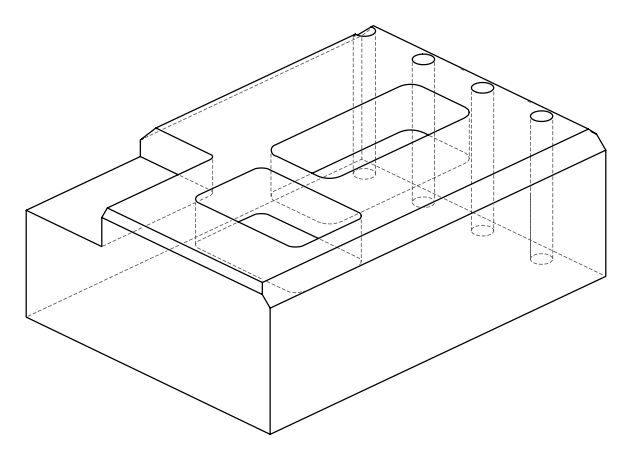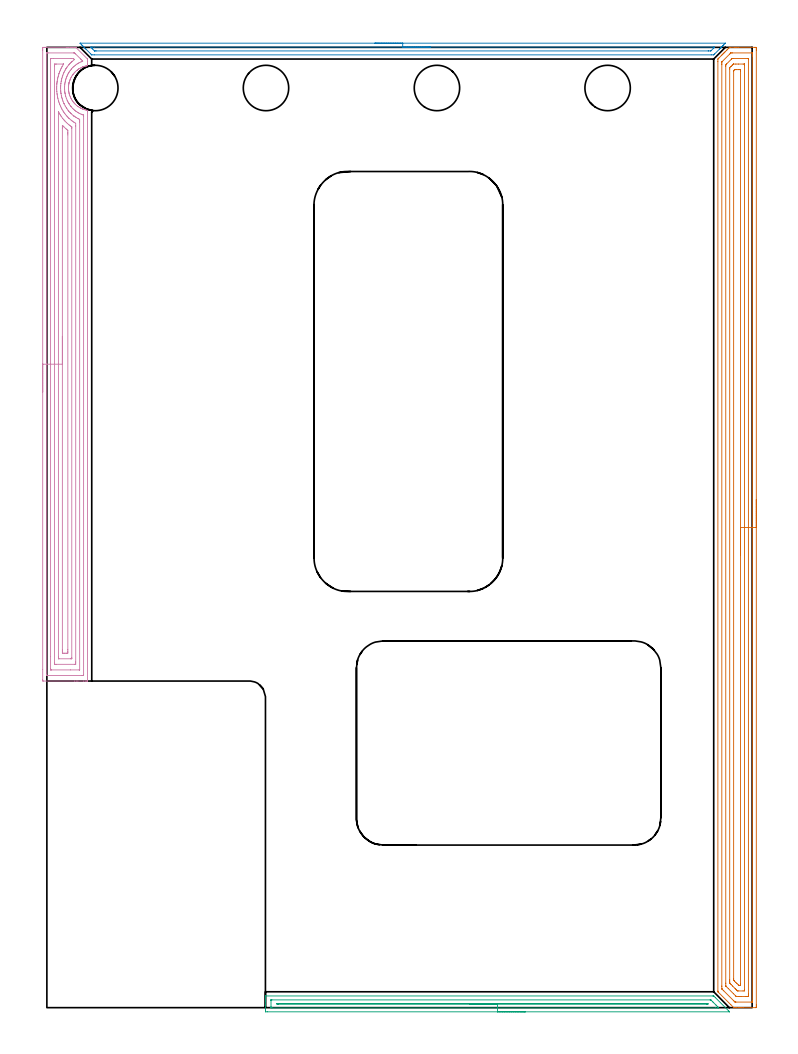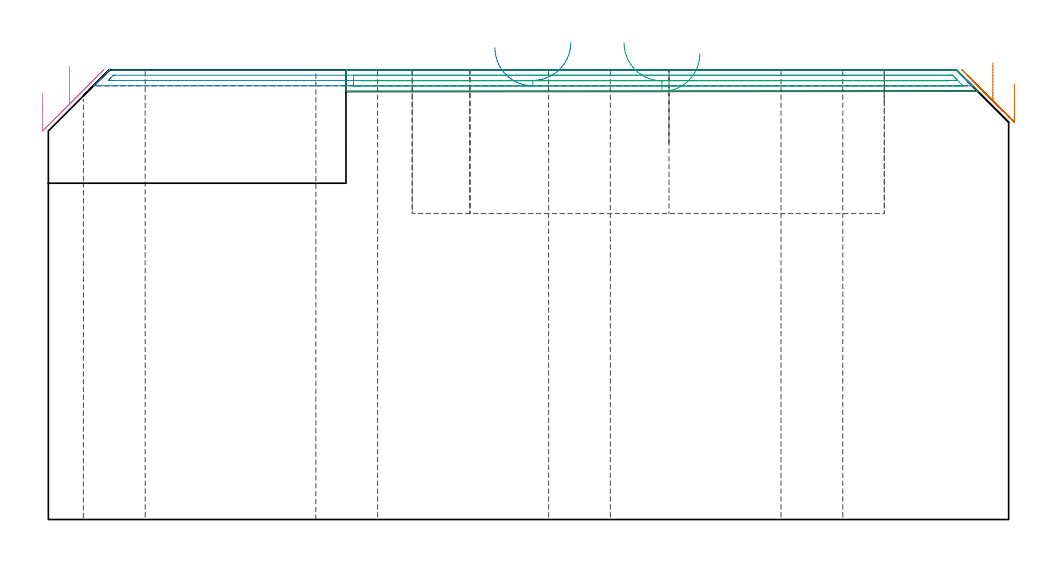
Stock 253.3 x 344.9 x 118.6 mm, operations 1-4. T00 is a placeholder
(PLAN: 23 operations, 15 tool changes, 106.5 min)
(1 AREA_MILL | FG_CHAMFER_SURFACE | UGT0205_001 | 14.01 min | 32848 mm3)
(2 AREA_MILL_1 | FG_CHAMFER_SURFACE_1 | UGT0205_001 | 3.81 min | 2048 mm3)
(3 AREA_MILL_2 | FG_CHAMFER_SURFACE_2 | UGT0205_001 | 4.07 min | 2706 mm3)
(4 AREA_MILL_3 | FG_CHAMFER_SURFACE_3 | UGT0205_001 | 11.02 min | 30409 mm3)
(5 MILL_CORNER_NOTCH_RECTANGULAR | CORNER_NOTCH_RECTANGULAR | NXT0201_013 | Follow Part, ap 2.5, ae 75% | 36.91 min | 274109 mm3)
(6 MILL_RECTANGULAR_POCKET | POCKET_RECTANGULAR_STRAIGHT | NXT0201_012 | Follow Part, ap 4, ae 75% | 13.84 min | 300688 mm3)
(7 MILL_RECTANGULAR_POCKET_1 | POCKET_RECTANGULAR_STRAIGHT_1 | NXT0201_012 | Follow Part, ap 4, ae 75% | 18.07 min | 382254 mm3)
(8 SPOT_DRILL | STEP1HOLE | NXT0321_9005460120000 | 0.03 min | 24 mm3)
(9 SPOT_DRILL_1 | STEP1HOLE_1 | NXT0321_9005460120000 | 0.03 min | 34 mm3)
(10 SPOT_DRILL_2 | STEP1HOLE_2 | NXT0321_9005460120000 | 0.03 min | 19 mm3)
(11 SPOT_DRILL_3 | STEP1HOLE_3 | NXT0321_9005460120000 | 0.03 min | 17 mm3)
(12 DRILL_BLIND_HOLE_INTO_CENTER | STEP1HOLE | UGT0301_219 | 0.07 min | 1171 mm3)
(13 GUN_DRILL_THROUGH_HOLE | STEP1HOLE | UGT0307_007 | 0.59 min | 8203 mm3)
(14 DRILL_TO_ENLARGE_THROUGH_HOLE | STEP1HOLE | UGT0301_287 | 0.51 min | 15105 mm3)
(15 DRILL_BLIND_HOLE_INTO_CENTER_1 | STEP1HOLE_1 | UGT0301_219 | 0.07 min | 1241 mm3)
(16 GUN_DRILL_THROUGH_HOLE_1 | STEP1HOLE_1 | UGT0307_007 | 0.59 min | 8144 mm3)
(17 DRILL_TO_ENLARGE_THROUGH_HOLE_1 | STEP1HOLE_1 | UGT0301_287 | 0.51 min | 15338 mm3)
(18 DRILL_BLIND_HOLE_INTO_CENTER_2 | STEP1HOLE_2 | UGT0301_219 | 0.07 min | 1222 mm3)
(19 GUN_DRILL_THROUGH_HOLE_2 | STEP1HOLE_2 | UGT0307_007 | 0.59 min | 8164 mm3)
(20 DRILL_TO_ENLARGE_THROUGH_HOLE_2 | STEP1HOLE_2 | UGT0301_287 | 0.51 min | 15328 mm3)
(21 DRILL_BLIND_HOLE_INTO_CENTER_3 | STEP1HOLE_3 | UGT0301_219 | 0.07 min | 1217 mm3)
(22 GUN_DRILL_THROUGH_HOLE_3 | STEP1HOLE_3 | UGT0307_007 | 0.59 min | 8161 mm3)
(23 DRILL_TO_ENLARGE_THROUGH_HOLE_3 | STEP1HOLE_3 | UGT0301_287 | 0.51 min | 15305 mm3)
(TOOL UGT0205_001 | Chamfer Mill 20 x 3 x 45 deg. | D20 FL50 Z2)
(TOOL NXT0201_013 | ENDMILL 10mm | D10 FL30 Z4)
(TOOL NXT0201_012 | ENDMILL 16mm [2P460-1600-NA 1630] | D16 FL38 Z6)
(TOOL NXT0321_9005460120000 | NC Spot Drill, 142deg, 12mm, Carbide, Uncoated | D12 PA142 FL30 Z2)
(TOOL UGT0301_219 | Twist Drill 10.7 mm | D10.7 PA118 FL90 Z2)
(TOOL UGT0307_007 | Gun Drill 10 mm | D10 PA130 FL24 Z1)
(TOOL UGT0301_287 | Twist Drill 16.3 mm | D16.3 PA118 FL125 Z2)
(OP 1 AREA_MILL)
G17 G21 G94 G90
T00 M6
G54
G17 G0 G90 X254.8 Y182.45 S1061 M3
G43 Z128.6 H0
Z114.8
G94 G1 Y182.412 Z113.928 F250.
Y182.298 Z113.063
Y182.109 Z112.212
Y181.847 Z111.38
Y181.513 Z110.574
Y181.11 Z109.8
Y180.642 Z109.064
Y180.11 Z108.372
Y179.521 Z107.729
Y178.878 Z107.14
Y178.186 Z106.608
Y177.45 Z106.14
Y176.676 Z105.737
Y175.87 Z105.403
Y175.038 Z105.141
Y174.187 Z104.952
Y173.322 Z104.838
Y172.45 Z104.8
Y1.148
X254.799 Y0.609 Z104.801
X254.797 Y0.259 Z104.802
X254.793 Y0.01 Z104.804
X254.454 Y0. Z105.143
X250.085 Z109.51
X249.529 Z110.068
X249.211 Z110.385
X248.655 Z110.942
X248.337 Z111.258
X247.701 Z111.898
X247.225 Z112.375
X246.704 Y0.001 Z112.893
X246.696 Y0.003 Z112.9
X245.644 Y1.055 Z113.954
X241.134 Y5.565 Z118.464
X241.104 Y5.595 Z118.494
X241.006 Y5.698 Z118.592
X241. Y5.965 Z118.6
Y339.828
X241.007 Y340.7 Z118.593
X241.024 Y340.721 Z118.576
X241.346 Y341.047 Z118.251
X242.22 Y341.922 Z117.376
X242.359 Y342.06 Z117.239
X242.515 Y342.216 Z117.083
X242.657 Y342.359 Z116.939
X242.805 Y342.506 Z116.793
X242.942 Y342.644 Z116.655
X243.094 Y342.796 Z116.501
X243.251 Y342.952 Z116.347
X243.37 Y343.071 Z116.227
X243.531 Y343.233 Z116.064
X244.057 Y343.757 Z115.543
X244.293 Y343.994 Z115.305
X244.404 Y344.106 Z115.192
X244.841 Y344.542 Z114.758
X244.989 Y344.69 Z114.61
X245.187 Y344.886 Z114.41
X245.205 Y344.899 Z114.392
X245.278 Y344.9 Z114.321
X245.298 Z114.301
X246.907 Z112.689
X247.463 Z112.133
X247.781 Z111.816
X248.337 Z111.257
X254.176 Z105.421
X254.454 Y344.896 Z105.143
X254.793 Y344.89 Z104.804
X254.796 Y344.641 Z104.802
X254.799 Y344.291 Z104.801
X254.8 Y343.938 Z104.8
Y172.45
X253.386 Z106.214
X253.385 Y2.593 Z106.215
X253.384 Y2.394 Z106.216
X253.38 Y2.048 Z106.22
X253.379 Y2.013 Z106.221
X253.323 Y2.009 Z106.277
X253.221 Y2.004 Z106.379
X253.092 Y2.001 Z106.508
X247.463 Z112.137
X247.335 Y2.002 Z112.265
X247.232 Y2.006 Z112.368
X247.165 Y2.01 Z112.435
X247.117 Y2.045 Z112.483
X246.757 Y2.394 Z112.843
X243.094 Y6.056 Z116.506
X242.697 Y6.453 Z116.903
X242.497 Y6.656 Z117.103
X242.448 Y6.709 Z117.152
X242.426 Y6.736 Z117.174
X242.421 Y6.76 Z117.179
X242.419 Y6.857 Z117.181
X242.415 Y7.551 Z117.185
X242.414 Y7.75 Z117.186
X242.415 Y338.736 Z117.185
X242.416 Y338.935 Z117.184
X242.42 Y339.623 Z117.18
X242.429 Y339.667 Z117.171
X242.46 Y339.701 Z117.14
X242.579 Y339.828 Z117.021
X245.256 Y342.506 Z114.344
X245.489 Y342.737 Z114.111
X245.566 Y342.81 Z114.034
X245.628 Y342.866 Z113.972
X245.669 Y342.89 Z113.931
X245.715 Y342.892 Z113.885
X246.204 Y342.899 Z113.396
X253.196 Z106.404
X253.337 Y342.893 Z106.263
X253.364 Y342.89 Z106.236
X253.379 Y342.882 Z106.221
X253.381 Y342.851 Z106.219
X253.384 Y342.706 Z106.216
X253.385 Y342.506 Z106.215
X253.386 Y341.812 Z106.214
Y172.45
X251.972 Z107.628
X251.971 Y4.93 Z107.629
X251.967 Y4.179 Z107.633
X251.966 Y4.044 Z107.634
X251.959 Y4.01 Z107.641
X251.92 Y4.007 Z107.68
X251.833 Y4.004 Z107.767
X251.134 Y4. Z108.466
X250.959 Z108.641
X249.386 Z110.214
X248.512 Z111.088
X248.337 Y4.002 Z111.263
X247.629 Y4.01 Z111.971
X247.463 Y4.144 Z112.137
X247.422 Y4.179 Z112.178
X246.589 Y5.01 Z113.011
X244.742 Y6.857 Z114.858
X243.967 Y7.637 Z115.633
X243.858 Y7.75 Z115.742
X243.835 Y7.79 Z115.765
X243.833 Y7.822 Z115.767
X243.83 Y7.89 Z115.77
X243.829 Y8.643 Z115.771
X243.828 Y8.785 Z115.772
X243.829 Y338.184 Z115.771
X243.831 Y338.326 Z115.769
X243.836 Y338.606 Z115.764
X243.967 Y338.758 Z115.633
X244.052 Y338.849 Z115.548
X244.135 Y338.935 Z115.465
X245.817 Y340.617 Z113.783
X245.922 Y340.721 Z113.678
X246.059 Y340.848 Z113.541
X246.123 Y340.89 Z113.477
X246.238 Y340.894 Z113.362
X246.415 Y340.899 Z113.185
X251.833 Z107.767
X251.891 Y340.898 Z107.709
X251.937 Y340.894 Z107.663
X251.963 Y340.89 Z107.637
X251.965 Y340.861 Z107.635
X251.969 Y340.721 Z107.631
X251.971 Y340.579 Z107.629
X251.972 Y172.45 Z107.628
X250.557 Z109.043
Y6.375
X250.556 Y6.214 Z109.044
X250.553 Y6.085 Z109.047
X250.55 Y6.01 Z109.05
X250.05 Y6. Z109.55
X248.302 Y6.001 Z111.298
X248.094 Y6.01 Z111.506
X248.026 Y6.035 Z111.574
X247.894 Y6.161 Z111.706
X247.725 Y6.327 Z111.875
X247.463 Y6.586 Z112.137
X247.191 Y6.857 Z112.409
X246.298 Y7.75 Z113.302
X245.715 Y8.334 Z113.885
X245.41 Y8.643 Z114.19
X245.304 Y8.757 Z114.296
X245.25 Y8.828 Z114.35
X245.248 Y8.885 Z114.352
X245.245 Y9.124 Z114.355
X245.243 Y9.535 Z114.357
Y10.018
Y337.15
X245.245 Y337.391 Z114.355
X245.247 Y337.511 Z114.353
X245.25 Y337.569 Z114.35
X245.267 Y337.607 Z114.333
X245.691 Y338.043 Z113.909
X245.703 Y338.055 Z113.897
X246.145 Y338.496 Z113.455
X246.294 Y338.645 Z113.306
X246.414 Y338.762 Z113.186
X246.494 Y338.838 Z113.106
X246.54 Y338.879 Z113.06
X246.589 Y338.891 Z113.011
X246.627 Y338.897 Z112.973
X247.463 Y338.9 Z112.137
X248.337 Z111.263
X250.119 Z109.481
X250.497 Y338.893 Z109.103
X250.542 Y338.89 Z109.058
X250.551 Y338.883 Z109.049
X250.553 Y338.869 Z109.047
X250.556 Y338.817 Z109.044
X250.557 Y338.768 Z109.043
Y338.452
Y172.45
X249.143 Z110.457
Y8.643
X249.141 Y8.231 Z110.459
X249.138 Y8.027 Z110.462
X249.136 Y8.01 Z110.464
X249.111 Y8.006 Z110.489
X249.056 Y8.002 Z110.544
X248.966 Y8.001 Z110.634
X248.652 Y8.009 Z110.948
X248.495 Y8.015 Z111.105
X248.337 Y8.168 Z111.263
X247.856 Y8.643 Z111.744
X247.463 Y9.035 Z112.137
X246.964 Y9.535 Z112.636
X246.794 Y9.712 Z112.806
X246.664 Y9.849 Z112.936
X246.662 Y9.948 Z112.938
X246.657 Y10.359 Z112.943
Y336.188
X246.658 Y336.257 Z112.942
X246.664 Y336.462 Z112.936
X246.669 Y336.559 Z112.931
X246.733 Y336.626 Z112.867
X246.919 Y336.813 Z112.681
X246.996 Y336.886 Z112.604
X247.149 Y336.891 Z112.451
X247.463 Y336.898 Z112.137
X247.708 Y336.9 Z111.892
X248.337 Z111.263
X248.582 Z111.018
X249.049 Y336.897 Z110.551
X249.097 Y336.895 Z110.503
X249.128 Y336.891 Z110.472
X249.136 Y336.863 Z110.464
X249.139 Y336.686 Z110.461
X249.143 Y336.327 Z110.457
Y336.257
Y172.45
Y171.578 Z110.495
Y170.714 Z110.609
Y169.862 Z110.798
Y169.03 Z111.06
Y168.224 Z111.394
Y167.45 Z111.797
Y166.714 Z112.265
Y166.022 Z112.796
Y165.379 Z113.386
Y164.79 Z114.029
Y164.258 Z114.721
Y163.79 Z115.457
Y163.387 Z116.231
Y163.053 Z117.037
Y162.791 Z117.869
Y162.602 Z118.72
Y162.488 Z119.585
Y162.45 Z120.457
G0 Z128.6
M5
M2
(OP 2 AREA_MILL_1)
G17 G21 G94 G90
T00 M6
G54
G17 G0 G90 X117.8 Y346.4 S1061 M3
G43 Z128.6 H0
Z124.4
G94 G1 X117.838 Z123.528 F250.
X117.952 Z122.664
X118.141 Z121.812
X118.403 Z120.98
X118.737 Z120.174
X119.14 Z119.4
X119.608 Z118.664
X120.14 Z117.972
X120.729 Z117.329
X121.372 Z116.74
X122.064 Z116.208
X122.8 Z115.74
X123.574 Z115.337
X124.38 Z115.003
X125.212 Z114.741
X126.063 Z114.552
X126.928 Z114.438
X127.8 Z114.4
X243.674 Y346.399 Z114.399
X243.683 Y346.394 Z114.403
X243.674 Y346.377 Z114.421
X243.528 Y346.227 Z114.572
X243.078 Y345.777 Z115.021
X242.914 Y345.611 Z115.183
X242.754 Y345.453 Z115.345
X242.631 Y345.33 Z115.468
X242.477 Y345.174 Z115.621
X242.326 Y345.025 Z115.772
X242.184 Y344.883 Z115.915
X242.039 Y344.737 Z116.058
X241.898 Y344.597 Z116.2
X241.738 Y344.437 Z116.361
X241.602 Y344.3 Z116.496
X239.852 Y342.551 Z118.246
X239.503 Y342.205 Z118.595
X239.5 Y342.204 Z118.596
X238.61 Y342.2 Z118.6
X16.99
X16.183 Y342.203 Z118.597
X16.1 Y342.204 Z118.596
X16.096 Y342.205 Z118.595
X15.748 Y342.551 Z118.246
X15.65 Y342.649 Z118.148
X13.998 Y344.3 Z116.496
X13.862 Y344.437 Z116.361
X13.702 Y344.597 Z116.2
X13.561 Y344.737 Z116.058
X13.416 Y344.883 Z115.914
X13.274 Y345.025 Z115.773
X13.123 Y345.174 Z115.621
X12.969 Y345.33 Z115.468
X12.846 Y345.453 Z115.345
X12.686 Y345.611 Z115.183
X12.522 Y345.777 Z115.021
X12.418 Y345.881 Z114.917
X12.075 Y346.224 Z114.574
X11.989 Y346.309 Z114.486
X11.91 Y346.389 Z114.403
X11.987 Y346.396 Z114.401
X12.03 Y346.399
X127.8 Y346.4 Z114.4
Y344.986 Z115.814
X239.317 Y344.985 Z115.815
X239.503
X239.7 Y344.982 Z115.818
X239.816 Y344.979 Z115.821
X239.762 Y344.921 Z115.879
X239.607 Y344.759 Z116.041
X239.503 Y344.653 Z116.147
X239.325 Y344.475 Z116.325
X238.61 Y343.761 Z117.039
X238.491 Y343.65 Z117.15
X238.46 Y343.622 Z117.178
X238.412 Y343.62 Z117.18
X237.716 Y343.615 Z117.185
X237.523 Y343.614 Z117.186
X17.691
X17.341 Y343.616 Z117.184
X17.166 Y343.619 Z117.181
X17.148 Y343.621 Z117.179
X17.126 Y343.636 Z117.164
X17.073 Y343.682 Z117.118
X16.99 Y343.76 Z117.04
X16.45 Y344.3 Z116.5
X16.096 Y344.656 Z116.144
X15.829 Y344.933 Z115.867
X15.798 Y344.979 Z115.821
X15.887 Y344.981 Z115.819
X16.096 Y344.984 Z115.816
X16.29 Y344.985 Z115.815
X16.99 Y344.986 Z115.814
X127.8
X128.672 Z115.852
X129.536 Z115.966
X130.388 Z116.155
X131.22 Z116.417
X132.026 Z116.751
X132.8 Z117.154
X133.536 Z117.623
X134.228 Z118.154
X134.871 Z118.743
X135.46 Z119.386
X135.991 Z120.078
X136.46 Z120.814
X136.863 Z121.588
X137.197 Z122.394
X137.459 Z123.226
X137.648 Z124.078
X137.762 Z124.943
X137.8 Z125.814
G0 Z128.6
M5
M2
(OP 3 AREA_MILL_2)
G17 G21 G94 G90
T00 M6
G54
G17 G0 G90 X171.85 Y-1.5 S1061 M3
G43 Z128.6 H0
Z122.9
G94 G1 X171.812 Z122.029 F250.
X171.698 Z121.164
X171.509 Z120.312
X171.247 Z119.48
X170.913 Z118.674
X170.51 Z117.9
X170.041 Z117.164
X169.51 Z116.472
X168.921 Z115.829
X168.278 Z115.24
X167.586 Z114.709
X166.85 Z114.24
X166.076 Z113.837
X165.27 Z113.503
X164.438 Z113.241
X163.586 Z113.052
X162.721 Z112.938
X161.85 Z112.9
X79.131 Y-1.499 Z112.901
X78.521 Y-1.493 Z112.904
X78.507 Y-1.491 Z112.905
X78.5 Y-0.883 Z113.513
Y0.903 Z115.298
Y2.323 Z116.719
Y2.69 Z117.085
Y3.424 Z117.823
Y3.693 Z118.093
X78.507 Y4.133 Z118.525
X78.51 Y4.197 Z118.588
X78.684 Y4.2 Z118.6
X239.204
X239.497 Y4.195 Z118.587
X239.516 Y4.185 Z118.581
X240.098 Y3.603 Z118.002
X244.867 Y-1.167 Z113.232
X245.031 Y-1.33 Z113.067
X245.165 Y-1.469 Z112.929
X245.183 Y-1.494 Z112.904
X245.165 Y-1.499 Z112.899
X161.85 Y-1.5 Z112.9
Y-0.086 Z114.314
X80.919
X80.513 Y-0.079 Z114.321
X80.509 Y-0.049 Z114.351
X80.505 Y0.01 Z114.41
X80.501 Y0.428 Z114.828
Y2.69 Z117.09
X80.503 Y2.742 Z117.142
X80.506 Y2.767 Z117.167
X80.508 Y2.775 Z117.175
X80.537 Y2.779 Z117.179
X80.727 Y2.784 Z117.184
X80.824 Y2.785 Z117.185
X238.214
X238.309 Y2.784 Z117.184
X238.405 Y2.78 Z117.18
X238.461 Y2.777 Z117.177
X238.493 Y2.75 Z117.15
X238.557 Y2.69 Z117.09
X239.204 Y2.047 Z116.447
X239.454 Y1.797 Z116.197
X240.347 Y0.903 Z115.303
X240.992 Y0.257 Z114.657
X241.233 Y0.01 Z114.41
X241.306 Y-0.067 Z114.333
X241.183 Y-0.079 Z114.321
X241.085 Y-0.083 Z114.317
X240.992 Y-0.085 Z114.315
X240.194 Y-0.086 Z114.314
X161.85
Y1.328 Z115.728
X83.176 Y1.329 Z115.729
X82.751 Y1.332 Z115.732
X82.708 Y1.335 Z115.735
X82.561 Y1.351 Z115.751
X82.666 Y1.364 Z115.764
X82.708 Y1.367 Z115.767
X83.134 Y1.371 Z115.771
X83.176
X236.989
X237.415 Y1.364 Z115.764
X237.444 Y1.345 Z115.745
X237.456 Y1.333 Z115.733
X237.415 Y1.331 Z115.731
X236.989 Y1.329 Z115.729
X161.85 Y1.328 Z115.728
X160.978 Z115.767
X160.113 Z115.88
X159.262 Z116.069
X158.43 Z116.332
X157.624 Z116.665
X156.85 Z117.068
X156.114 Z117.537
X155.422 Z118.068
X154.779 Z118.657
X154.189 Z119.301
X153.658 Z119.993
X153.19 Z120.728
X152.787 Z121.502
X152.453 Z122.308
X152.191 Z123.14
X152.002 Z123.992
X151.888 Z124.857
X151.85 Z125.728
G0 Z128.6
M5
M2
(OP 4 AREA_MILL_3)
G17 G21 G94 G90
T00 M6
G54
G17 G0 G90 X-1.5 Y221.1 S1061 M3
G43 Z128.6 H0
Z112.5
G94 G1 Y221.138 Z111.628 F250.
Y221.252 Z110.764
Y221.441 Z109.912
Y221.703 Z109.08
Y222.037 Z108.274
Y222.44 Z107.5
Y222.909 Z106.764
Y223.44 Z106.072
Y224.029 Z105.429
Y224.672 Z104.84
Y225.364 Z104.309
Y226.1 Z103.84
Y226.874 Z103.437
Y227.68 Z103.103
Y228.512 Z102.841
Y229.364 Z102.652
Y230.228 Z102.538
Y231.1 Z102.5
Y343.938
X-1.499 Y344.309 Z102.501
X-1.494 Y344.824 Z102.503
X-1.491 Y344.892 Z102.506
X-0.982 Y344.896 Z103.015
X-0.395 Y344.9 Z103.602
X6.993 Z110.987
X7.591 Z111.588
X7.879 Z111.876
X8.477 Z112.473
X8.765 Z112.761
X9.342 Z113.341
X10.095 Z114.094
X10.251 Y344.899 Z114.25
X10.412 Y344.89 Z114.407
X10.538 Y344.762 Z114.537
X14.555 Y340.744 Z118.555
X14.593 Y340.703 Z118.593
X14.6 Y339.852 Z118.6
Y338.961
Y338.515
X14.597 Y338.354 Z118.588
X14.572 Y338.347 Z118.563
X14.35 Y338.299 Z118.345
X14.343 Y338.298 Z118.339
X14.202 Y338.268 Z118.197
X14.082 Y338.237 Z118.076
X13.782 Y338.162 Z117.78
X13.394 Y338.047 Z117.393
X13.196 Y337.98 Z117.192
X13.108 Y337.95 Z117.105
X13.01 Y337.918 Z117.009
X12.9 Y337.874 Z116.899
X12.753 Y337.809 Z116.753
X12.455 Y337.677 Z116.455
X12.018 Y337.459 Z116.017
X11.655 Y337.249 Z115.654
X11.542 Y337.178 Z115.541
X11.424 Y337.102 Z115.42
X11.318 Y337.036 Z115.318
X11.298 Y337.024 Z115.298
X11.136 Y336.907 Z115.135
X11.103 Y336.881 Z115.102
X10.981 Y336.782 Z114.976
X10.804 Y336.643 Z114.803
X10.729 Y336.584 Z114.728
X10.688 Y336.551 Z114.687
X10.256 Y336.174 Z114.252
X10.21 Y336.13 Z114.206
X9.806 Y335.692 Z113.802
X9.418 Y335.236 Z113.417
X9.386 Y335.195 Z113.385
X9.373 Y335.178 Z113.372
X9.356 Y335.153 Z113.355
X9.092 Y334.765 Z113.092
X8.83 Y334.342 Z112.829
X8.657 Y334.018 Z112.652
X8.491 Y333.689 Z112.491
X8.387 Y333.448 Z112.386
X8.282 Y333.167 Z112.279
X8.228 Y333.025 Z112.227
X8.22 Y333.003 Z112.219
X8.077 Y332.554 Z112.075
X8.022 Y332.339 Z112.02
X8.006 Y332.275 Z112.002
X7.975 Y332.158 Z111.973
X7.963 Y332.109 Z111.961
X7.908 Y331.829 Z111.904
X7.873 Y331.66 Z111.871
X7.81 Y331.214 Z111.809
X7.793 Y330.987 Z111.784
X7.788 Y330.938 Z111.78
X7.772 Y330.767 Z111.768
X7.757 Y330.391 Z111.75
X7.753 Y330.32 Z111.749
X7.764 Y330.047 Z111.757
X7.77 Y329.873 Z111.764
X7.805 Y329.425 Z111.803
X7.809 Y329.402 Z111.806
X7.844 Y329.155 Z111.839
X7.866 Y328.979 Z111.865
X7.954 Y328.531 Z111.952
X7.96 Y328.508 Z111.958
X8.023 Y328.264 Z112.017
X8.052 Y328.139 Z112.051
X8.066 Y328.085 Z112.064
X8.101 Y327.974 Z112.099
X8.151 Y327.818 Z112.146
X8.207 Y327.636 Z112.205
X8.371 Y327.191 Z112.37
X8.492 Y326.911 Z112.49
X8.523 Y326.846 Z112.523
X8.645 Y326.602 Z112.643
X8.808 Y326.297 Z112.806
X9.082 Y325.854 Z113.079
X9.373 Y325.422 Z113.372
X9.606 Y325.144 Z113.604
X9.768 Y324.949 Z113.767
X10.169 Y324.509 Z114.166
X10.256 Y324.427 Z114.253
X10.688 Y324.049 Z114.687
X11.136 Y323.692 Z115.136
X11.242 Y323.616 Z115.242
X11.626 Y323.37 Z115.626
X12.018 Y323.142 Z116.017
X12.214 Y323.044 Z116.212
X12.31 Y322.996 Z116.306
X12.456 Y322.923 Z116.454
X12.473 Y322.915 Z116.471
X12.753 Y322.791 Z116.749
X12.909 Y322.722 Z116.906
X13.113 Y322.651 Z117.111
X13.342 Y322.571 Z117.341
X13.781 Y322.44 Z117.78
X14.323 Y322.308 Z118.32
X14.597 Y322.245 Z118.589
X14.6 Y322.024 Z118.6
Y117.445
X14.597 Y117.31 Z118.588
X14.577 Y117.308 Z118.568
X14.263 Y117.3 Z118.262
X13.774 Z117.773
X13.196 Z117.191
X11.135 Z115.133
X10.538 Z114.532
X9.95 Z113.946
X-1.282 Y117.301 Z102.715
X-1.492 Y117.31 Z102.506
X-1.499 Y117.519 Z102.499
X-1.5 Y117.891 Z102.5
Y121.429
Y231.1
X-0.086 Z103.914
X-0.085 Y342.747 Z103.915
X-0.084 Y342.857 Z103.916
X-0.082 Y342.882 Z103.918
X-0.08 Y342.888 Z103.92
X-0.059 Y342.891 Z103.941
X0.047 Y342.896 Z104.047
X0.419 Y342.9 Z104.419
X9.652 Y342.899 Z113.652
X9.775 Y342.898 Z113.775
X9.874 Y342.894 Z113.874
X9.938 Y342.89 Z113.938
X9.983 Y342.855 Z113.983
X10.322 Y342.526 Z114.322
X12.106 Y340.744 Z116.106
X12.31 Y340.539 Z116.31
X12.65 Y340.192 Z116.65
X12.821 Y340.017 Z116.821
X12.884 Y339.941 Z116.884
X12.653 Y339.852 Z116.653
X12.412 Y339.75 Z116.412
X12.31 Y339.704 Z116.31
X11.809 Y339.465 Z115.809
X11.424 Y339.266 Z115.424
X11.23 Y339.156 Z115.23
X10.905 Y338.961 Z114.905
X10.538 Y338.71 Z114.538
X10.179 Y338.43 Z114.179
X9.735 Y338.069 Z113.735
X9.652 Y337.996 Z113.652
X9.375 Y337.734 Z113.375
X9.241 Y337.591 Z113.241
X8.861 Y337.178 Z112.861
X8.765 Y337.066 Z112.765
X8.416 Y336.638 Z112.416
X8.17 Y336.286 Z112.17
X8.054 Y336.11 Z112.054
X7.879 Y335.835 Z111.879
X7.716 Y335.559 Z111.716
X7.626 Y335.395 Z111.626
X7.41 Y334.975 Z111.41
X7.19 Y334.504 Z111.19
X7.155 Y334.422 Z111.155
X7.132 Y334.364 Z111.132
X6.993 Y333.991 Z110.993
X6.87 Y333.612 Z110.87
X6.766 Y333.28 Z110.766
X6.698 Y333.018 Z110.698
X6.623 Y332.721 Z110.623
X6.528 Y332.253 Z110.528
X6.461 Y331.829 Z110.461
X6.418 Y331.516 Z110.418
X6.368 Y330.938 Z110.368
X6.356 Y330.688 Z110.356
X6.344 Y330.376 Z110.344
X6.352 Y330.047 Z110.352
X6.361 Y329.791 Z110.361
X6.41 Y329.155 Z110.41
X6.479 Y328.638 Z110.479
X6.506 Y328.465 Z110.506
X6.545 Y328.264 Z110.545
X6.668 Y327.7 Z110.668
X6.751 Y327.372 Z110.751
X6.993 Y326.61 Z110.993
X7.043 Y326.481 Z111.043
X7.286 Y325.884 Z111.286
X7.427 Y325.59 Z111.427
X7.581 Y325.29 Z111.581
X7.706 Y325.058 Z111.706
X7.879 Y324.761 Z111.879
X7.917 Y324.698 Z111.917
X7.98 Y324.597 Z111.98
X8.381 Y324.01 Z112.381
X8.538 Y323.807 Z112.538
X8.641 Y323.682 Z112.641
X8.765 Y323.538 Z112.765
X9.325 Y322.915 Z113.325
X9.652 Y322.614 Z113.652
X9.963 Y322.343 Z113.963
X10.355 Y322.024 Z114.355
X10.538 Y321.889 Z114.538
X10.951 Y321.609 Z114.951
X11.424 Y321.335 Z115.424
X11.802 Y321.132 Z115.802
X12.31 Y320.901 Z116.31
X12.704 Y320.736 Z116.704
X13.001 Y320.63 Z117.001
X13.088 Y320.598 Z117.088
X13.179 Y320.564 Z117.179
X13.186 Y320.241 Z117.186
X13.185 Y119.454 Z117.185
X13.184 Y119.344 Z117.184
X13.182 Y119.318 Z117.182
X13.18 Y119.312 Z117.18
X13.159 Y119.309 Z117.159
X13.053 Y119.304 Z117.053
X12.681 Y119.3 Z116.681
X0.275 Z104.275
X0.045 Y119.304 Z104.045
X-0.042 Y119.307 Z103.958
X-0.074 Y119.31 Z103.926
X-0.079 Y119.349 Z103.921
X-0.082 Y119.453 Z103.918
X-0.086 Y119.663 Z103.914
Y231.1
X1.328 Z105.328
X1.329 Y340.744 Z105.329
X1.33 Y340.831 Z105.33
X1.333 Y340.873 Z105.333
X1.334 Y340.887 Z105.334
X1.366 Y340.89 Z105.366
X1.522 Y340.898 Z105.522
X1.676 Y340.899 Z105.676
X2.407 Y340.9 Z106.407
X8.61 Y340.899 Z112.61
X8.765 Y340.898 Z112.765
X9.506 Y340.89 Z113.506
X9.657 Y340.744 Z113.657
X9.887 Y340.507 Z113.887
X9.091 Y339.852 Z113.091
X8.917 Y339.699 Z112.917
X8.765 Y339.559 Z112.765
X8.463 Y339.265 Z112.463
X8.177 Y338.961 Z112.177
X8.036 Y338.803 Z112.036
X7.879 Y338.619 Z111.879
X7.429 Y338.069 Z111.429
X7.249 Y337.812 Z111.249
X6.993 Y337.437 Z110.993
X6.892 Y337.279 Z110.892
X6.83 Y337.178 Z110.83
X6.563 Y336.719 Z110.563
X6.333 Y336.286 Z110.333
X6.257 Y336.135 Z110.257
X6.107 Y335.821 Z110.107
X5.977 Y335.526 Z109.977
X5.924 Y335.395 Z109.924
X5.731 Y334.882 Z109.731
X5.604 Y334.504 Z109.604
X5.511 Y334.212 Z109.511
X5.344 Y333.612 Z109.344
X5.319 Y333.514 Z109.319
X5.221 Y333.092 Z109.221
X5.16 Y332.782 Z109.16
X5.149 Y332.721 Z109.149
X5.045 Y332.006 Z109.045
X5.022 Y331.829 Z109.022
X4.965 Y331.195 Z108.965
X4.951 Y330.938 Z108.951
X4.93 Y330.339 Z108.93
X4.937 Y330.047 Z108.937
X4.968 Y329.41 Z108.968
X4.987 Y329.155 Z108.987
X5.016 Y328.817 Z109.016
X5.066 Y328.42 Z109.066
X5.09 Y328.264 Z109.09
X5.221 Y327.521 Z109.221
X5.253 Y327.372 Z109.253
X5.262 Y327.331 Z109.262
X5.38 Y326.853 Z109.38
X5.484 Y326.481 Z109.484
X5.606 Y326.093 Z109.606
X5.779 Y325.59 Z109.779
X6.107 Y324.767 Z110.107
X6.138 Y324.698 Z110.138
X6.166 Y324.638 Z110.166
X6.603 Y323.807 Z110.603
X6.993 Y323.176 Z110.993
X7.167 Y322.915 Z111.167
X7.598 Y322.307 Z111.598
X7.835 Y322.024 Z111.835
X7.879 Y321.973 Z111.879
X8.276 Y321.534 Z112.276
X8.459 Y321.334 Z112.459
X8.662 Y321.132 Z112.662
X8.765 Y321.039 Z112.765
X9.446 Y320.447 Z113.446
X9.652 Y320.284 Z113.652
X9.676 Y320.265 Z113.676
X9.708 Y320.241 Z113.708
X10.199 Y319.906 Z114.199
X10.538 Y319.693 Z114.538
X11.133 Y319.35 Z115.133
X11.424 Y319.204 Z115.424
X11.706 Y319.066 Z115.706
X11.752 Y319.035 Z115.752
X11.765 Y319.021 Z115.765
X11.767 Y319.004 Z115.767
X11.771 Y318.458 Z115.771
Y318.109
Y121.457
X11.77 Y121.369 Z115.77
X11.767 Y121.327 Z115.767
X11.766 Y121.313 Z115.766
X11.734 Y121.31 Z115.734
X11.578 Y121.302 Z115.578
X8.478 Y121.3 Z112.478
X1.676 Y121.301 Z105.676
X1.52 Y121.302 Z105.52
X1.417 Y121.306 Z105.417
X1.34 Y121.31 Z105.34
X1.335 Y121.342 Z105.335
X1.333 Y121.457 Z105.333
X1.33 Y121.805 Z105.33
X1.328 Y126.085 Z105.328
Y231.1
X2.743 Z106.743
Y338.252
X2.748 Y338.822 Z106.748
X2.749 Y338.883 Z106.749
X2.829 Y338.89 Z106.829
X3.015 Y338.894 Z107.015
X3.388 Y338.9 Z107.388
X5.84 Y338.899 Z109.84
X5.943 Y338.896 Z109.943
X5.994 Y338.892 Z109.994
X6.003 Y338.889 Z110.003
X5.961 Y338.814 Z109.961
X5.518 Y338.069 Z109.518
X5.41 Y337.879 Z109.41
X5.221 Y337.523 Z109.221
X5.05 Y337.178 Z109.05
X4.824 Y336.685 Z108.824
X4.657 Y336.286 Z108.657
X4.569 Y336.051 Z108.569
X4.335 Y335.409 Z108.335
X4.33 Y335.395 Z108.33
X4.13 Y334.709 Z108.13
X4.074 Y334.504 Z108.074
X3.947 Y334.002 Z107.947
X3.861 Y333.612 Z107.861
X3.792 Y333.266 Z107.792
X3.704 Y332.721 Z107.704
X3.671 Y332.497 Z107.671
X3.63 Y332.186 Z107.63
X3.593 Y331.829 Z107.593
X3.582 Y331.695 Z107.582
X3.531 Y330.938 Z107.531
X3.527 Y330.859 Z107.527
X3.518 Y330.461 Z107.518
Y330.047
X3.519 Y329.975 Z107.519
X3.563 Y329.155 Z107.563
X3.572 Y329.031 Z107.572
X3.651 Y328.264 Z107.651
X3.682 Y328.029 Z107.682
X3.793 Y327.372 Z107.793
X3.873 Y326.946 Z107.873
X3.978 Y326.481 Z107.978
X4.162 Y325.764 Z108.162
X4.214 Y325.59 Z108.214
X4.335 Y325.212 Z108.335
X4.513 Y324.698 Z108.513
X4.622 Y324.409 Z108.622
X4.872 Y323.807 Z108.872
X4.98 Y323.565 Z108.98
X5.221 Y323.079 Z109.221
X5.304 Y322.915 Z109.304
X5.397 Y322.738 Z109.397
X5.827 Y322.024 Z109.827
X6.107 Y321.589 Z110.107
X6.432 Y321.132 Z110.432
X6.67 Y320.81 Z110.67
X6.993 Y320.422 Z110.993
X7.149 Y320.241 Z111.149
X7.497 Y319.86 Z111.497
X7.879 Y319.474 Z111.879
X8.009 Y319.35 Z112.009
X8.765 Y318.706 Z112.765
X9.08 Y318.458 Z113.08
X9.652 Y318.062 Z113.652
X9.95 Y317.872 Z113.95
X10.3 Y317.652 Z114.3
X10.35 Y317.608 Z114.35
X10.357 Y316.675 Z114.357
Y124.131
X10.353 Y123.425 Z114.353
X10.35 Y123.323 Z114.35
X10.344 Y123.309 Z114.344
X10.322 Y123.306 Z114.322
X10.271 Y123.303 Z114.271
X10.065 Y123.301 Z114.065
X3.388 Y123.3 Z107.388
X3.015 Y123.306 Z107.015
X2.829 Y123.31 Z106.829
X2.75 Y123.317 Z106.75
X2.748 Y123.378 Z106.748
X2.743 Y123.948 Z106.743
Y231.1
X4.157 Z108.157
Y321.49
X4.159 Y321.609 Z108.159
X4.162 Y321.703 Z108.162
X4.163 Y321.713 Z108.163
X4.167 Y321.709 Z108.167
X4.205 Y321.647 Z108.205
X4.335 Y321.42 Z108.335
X4.503 Y321.132 Z108.503
X4.75 Y320.714 Z108.75
X5.062 Y320.241 Z109.062
X5.221 Y320.012 Z109.221
X5.704 Y319.35 Z109.704
X6.107 Y318.866 Z110.107
X6.471 Y318.458 Z110.471
X6.993 Y317.912 Z110.993
X7.365 Y317.567 Z111.365
X7.879 Y317.124 Z111.879
X8.124 Y316.921 Z112.124
X8.434 Y316.675 Z112.434
X8.765 Y316.437 Z112.765
X8.902 Y316.336 Z112.902
X8.928 Y316.315 Z112.928
X8.936 Y316.3 Z112.936
X8.939 Y316.26 Z112.939
X8.941 Y316.141 Z112.941
X8.943 Y315.963 Z112.943
Y315.784
Y125.735
X8.942 Y125.556 Z112.942
X8.94 Y125.437 Z112.94
X8.936 Y125.343 Z112.936
X8.931 Y125.309 Z112.931
X8.917 Y125.308 Z112.917
X8.765 Y125.304 Z112.765
X8.489 Y125.301 Z112.489
X4.335 Z108.335
X4.247 Y125.303 Z108.247
X4.194 Y125.306 Z108.194
X4.17 Y125.309 Z108.17
X4.164 Y125.378 Z108.164
X4.159 Y125.735 Z108.159
X4.158 Y125.914 Z108.158
X4.157 Y231.1 Z108.157
X5.571 Z109.571
Y315.784
X5.573 Y316.322 Z109.573
X5.575 Y316.675 Z109.575
X5.578 Y316.865 Z109.578
X5.779 Y316.675 Z109.779
X6.107 Y316.351 Z110.107
X6.714 Y315.784 Z110.714
X6.993 Y315.536 Z110.993
X7.337 Y315.233 Z111.337
X7.522 Y315.067 Z111.522
X7.524 Y314.893 Z111.524
X7.528 Y314.355 Z111.528
X7.529 Y314.001 Z111.529
Y313.462
Y128.588
X7.528 Y128.05 Z111.528
X7.525 Y127.696 Z111.525
X7.522 Y127.428 Z111.522
X7.512 Y127.31 Z111.512
X7.383 Y127.304 Z111.383
X6.993 Y127.301 Z110.993
X6.501 Y127.3 Z110.501
X6.107 Y127.301 Z110.107
X5.611 Y127.304 Z109.611
X5.583 Y127.31 Z109.583
X5.578 Y127.337 Z109.578
X5.574 Y127.696 Z109.574
X5.572 Y128.235 Z109.572
X5.571 Y128.588 Z109.571
Y231.1
Y231.972 Z109.609
Y232.837 Z109.723
Y233.688 Z109.912
Y234.52 Z110.174
Y235.326 Z110.508
Y236.1 Z110.911
Y236.836 Z111.38
Y237.528 Z111.911
Y238.171 Z112.5
Y238.76 Z113.143
Y239.292 Z113.835
Y239.76 Z114.571
Y240.163 Z115.345
Y240.497 Z116.151
Y240.759 Z116.983
Y240.948 Z117.835
Y241.062 Z118.7
Y241.1 Z119.571
G0 Z128.6
M5
M2
